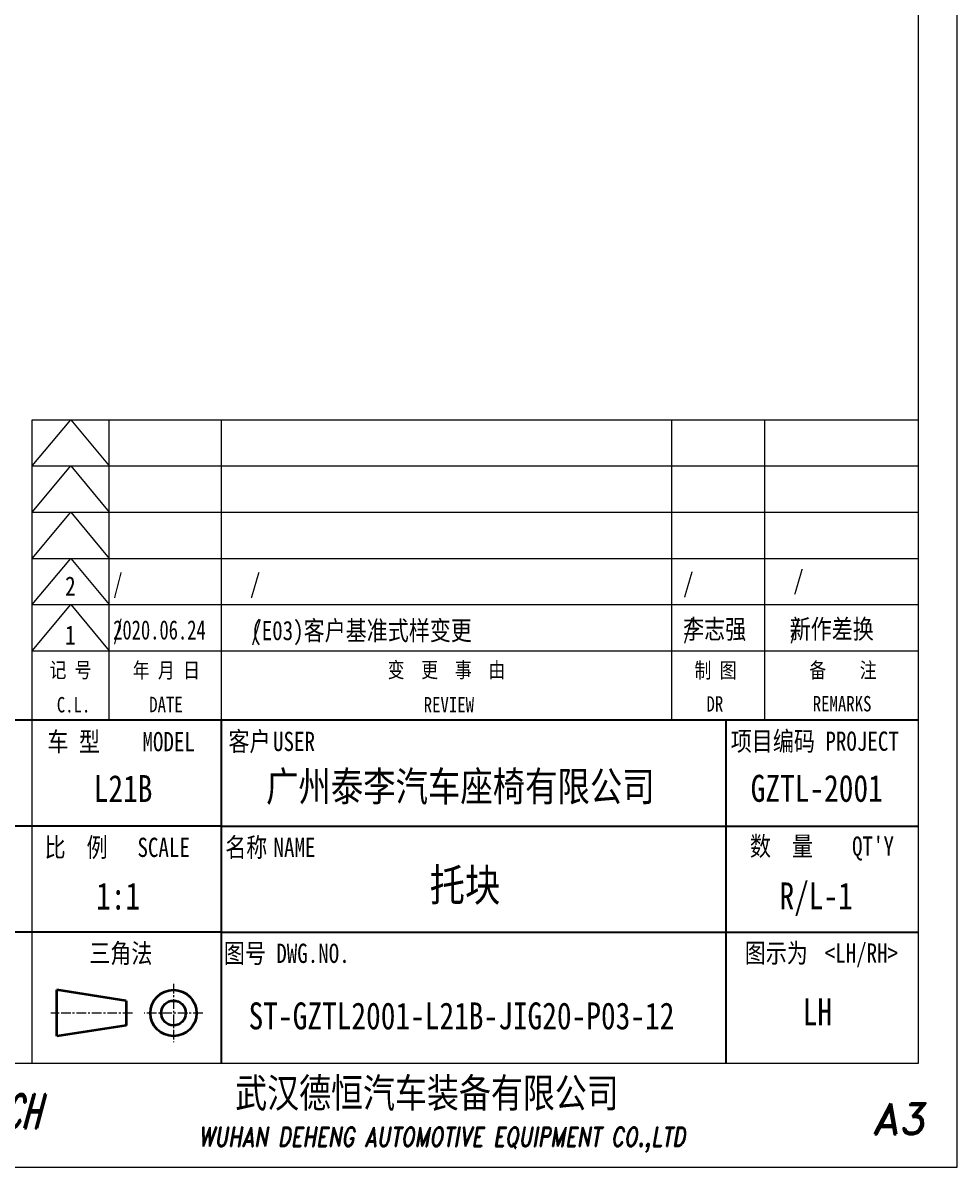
# Model space of a CAD drawing. Header units: millimetres. Extents: x -135448 to 104182, y -50696 to 70200.
# Drawn here: x -134899.3 to -134778.1, y 69196.5 to 69345 of the extents above; entities that cross this region are included whole.
import ezdxf
from ezdxf.enums import TextEntityAlignment as Align

# ---------------------------------------------------------------- set-up
doc = ezdxf.new("R2010")
doc.units = ezdxf.units.MM
doc.header["$LTSCALE"] = 0.5
doc.linetypes.add('AM_ISO08W050x2', pattern=[9, 6, -0.75, 1.5, -0.75])
doc.linetypes.add('CENTER', pattern=[2, 1.25, -0.25, 0.25, -0.25])
doc.layers.add('中心线', color=2, linetype='AM_ISO08W050x2', lineweight=18)
doc.layers.add('图框', color=7, linetype='Continuous', lineweight=18)
for name, color, linetype in [('图\\M+19E79\\M+195B6\\M+18E9A', 7, 'Continuous'), ('图号', 7, 'Continuous'), ('图名', 7, 'Continuous'), ('数量', 7, 'Continuous'), ('车型', 7, 'Continuous')]:
    doc.layers.add(name, color=color, linetype=linetype)
doc.layers.add('打印-禁用', color=7, linetype='Continuous', lineweight=15, plot=False)
doc.styles.add('国标', font='simfang.ttf', dxfattribs={"width": 0.8})
doc.styles.add('标题\\M+18E9A', font='romand.shx', dxfattribs={"oblique": 10, "bigfont": 'bigfont.shx'})

# ---------------------------------------------------------------- blocks, each defined once
blk = doc.blocks.new('GZDEH零件A3图框V01版')
at = {"layer": '中心线', "color": 1, "linetype": 'CENTER', "lineweight": 5, "ltscale": 2}
for p, q in [((3175.82, -1822.66), (3175.82, -1830.26)), ((3170.49, -1826.46), (3159.89, -1826.46)), ((3179.62, -1826.46), (3172.02, -1826.46))]:
    blk.add_line(p, q, dxfattribs=at)
at = {"layer": '图\\M+19E79\\M+195B6\\M+18E9A', "color": 7}
blk.add_line((3272.49, -1788.46), (3092.49, -1788.46), dxfattribs=at)
at = {"layer": '图\\M+19E79\\M+195B6\\M+18E9A', "color": 9}
for p, q in [((3272.49, -1788.46), (3092.49, -1788.46)), ((3181.99, -1788.46), (3181.99, -1832.96)), ((3247.49, -1788.46), (3247.49, -1832.96)), ((3181.99, -1802.21), (3092.49, -1802.21)), ((3181.99, -1802.21), (3272.49, -1802.21)), ((3181.99, -1815.96), (3092.49, -1815.96)), ((3181.99, -1815.96), (3272.49, -1815.96))]:
    blk.add_line(p, q, dxfattribs=at)
at = {"layer": '图框', "linetype": 'Continuous'}
for p, q in [((3272.49, -1832.96), (3272.49, -1554.46)), ((3157.49, -1749.46), (3272.49, -1749.46)), ((3157.49, -1832.96), (3157.49, -1749.46)), ((2882.49, -1832.96), (3272.49, -1832.96))]:
    blk.add_line(p, q, dxfattribs=at)
at = {"layer": '图框', "color": 9}
for p, q in [((3157.49, -1755.46), (3162.49, -1749.46)), ((3162.49, -1749.46), (3167.49, -1755.46)), ((3167.49, -1788.46), (3167.49, -1749.46)), ((3240.49, -1788.46), (3240.49, -1749.46)), ((3252.49, -1749.46), (3252.49, -1788.46)), ((3157.49, -1755.46), (3272.49, -1755.46)), ((3157.49, -1761.46), (3162.49, -1755.46)), ((3162.49, -1755.46), (3167.49, -1761.46)), ((3157.49, -1761.46), (3272.49, -1761.46)), ((3157.49, -1767.46), (3162.49, -1761.46)), ((3162.49, -1761.46), (3167.49, -1767.46)), ((3157.49, -1767.46), (3272.49, -1767.46)), ((3157.49, -1773.46), (3162.49, -1767.46)), ((3162.49, -1767.46), (3167.49, -1773.46)), ((3157.49, -1773.46), (3272.49, -1773.46)), ((3157.49, -1779.46), (3162.49, -1773.46)), ((3162.49, -1773.46), (3167.49, -1779.46)), ((3157.49, -1779.46), (3272.49, -1779.46))]:
    blk.add_line(p, q, dxfattribs=at)
at = {"layer": '图框', "color": 9, "linetype": 'Continuous'}
blk.add_line((3181.99, -1749.46), (3181.99, -1832.96), dxfattribs=at)
at = {"layer": '图框', "color": 2, "linetype": 'ByBlock', "lineweight": 35}
for p, q in [((3169.69, -1824.86), (3160.69, -1823.46)), ((3160.69, -1829.46), (3160.69, -1823.46)), ((3169.69, -1824.86), (3169.69, -1828.06)), ((3169.69, -1828.06), (3160.69, -1829.46))]:
    blk.add_line(p, q, dxfattribs=at)
for radius in [3, 1.6]:
    blk.add_circle((3175.82, -1826.46), radius, dxfattribs=at)
at = {"layer": '打印-禁用', "linetype": 'Continuous'}
for p, q in [((3277.49, -1846.46), (3277.49, -1549.46)), ((2857.49, -1846.46), (3277.49, -1846.46))]:
    blk.add_line(p, q, dxfattribs=at)
at = {"layer": '图\\M+19E79\\M+195B6\\M+18E9A', "color": 9, "style": '国标', "width": 0.8}
for s, p in [('车 型', (3162.87, -1791.2)), ('MODEL', (3175.2, -1791.24))]:
    blk.add_text(s, height=2.5, dxfattribs=at).set_placement(p, align=Align.MIDDLE)
for s, p in [('客户', (3185.68, -1792.46)), ('USER', (3191.46, -1792.46))]:
    blk.add_text(s, height=2.5, dxfattribs=at).set_placement(p, align=Align.CENTER)
for s, p in [('项目编码 PROJECT', (3248.13, -1792.43)), ('比  例\u3000', (3159.1, -1806.21)), ('SCALE', (3171.15, -1806.21)), ('名称\u3000', (3182.54, -1806.21)), ('NAME', (3188.8, -1806.21)), ('数  量', (3250.61, -1806.05)), ("QT'Y ", (3263.86, -1806.05)), ('三角法', (3164.9, -1819.96)), ('图号', (3182.36, -1819.96)), ('DWG.NO.', (3189.16, -1819.96)), ('图示为', (3249.94, -1819.93)), ('<LH/RH>', (3260.31, -1819.93))]:
    blk.add_text(s, height=2.5, dxfattribs=at).set_placement(p)
at = {"layer": '图\\M+19E79\\M+195B6\\M+18E9A', "color": 7, "lineweight": -3, "style": '国标', "width": 0.8}
blk.add_text('武汉德恒汽车装备有限公司', height=3.8, dxfattribs=at).set_placement((3183.83, -1838.73))
at = {"layer": '图\\M+19E79\\M+195B6\\M+18E9A', "color": 7, "style": '标题\\M+18E9A'}
for s, height, oblique, width, p in [('DEH-TECH', 4.4, 15, 0.6, (3149.16, -1839.21)), ('WUHAN DEHENG AUTOMOTIVE EQUIPMENT CO.,LTD ', 2.5, 10, 0.75, (3211.26, -1842.9))]:
    blk.add_text(s, height=height, dxfattribs=dict(at, oblique=oblique, width=width)).set_placement(p, align=Align.MIDDLE)
at = {"layer": '图\\M+19E79\\M+195B6\\M+18E9A', "color": 7, "style": '标题\\M+18E9A', "oblique": 10}
blk.add_text('A3', height=4, dxfattribs=at).set_placement((3269.91, -1840.2), align=Align.MIDDLE)
at = {"layer": '图框', "color": 9, "style": '国标', "width": 0.8}
for s, p in [('记 号', (3162.47, -1782.94)), ('年 月 日', (3174.9, -1782.98)), ('变  更  事  由', (3211.24, -1782.93)), ('C.L.', (3162.86, -1787.45)), ('DATE', (3174.85, -1787.42)), ('REVIEW', (3211.55, -1787.45))]:
    blk.add_text(s, height=2, dxfattribs=at).set_placement(p, align=Align.CENTER)
for s, p in [('制 图', (3246.15, -1781.95)), ('备    注', (3262.68, -1781.92)), ('DR', (3246.06, -1786.34)), ('REMARKS', (3262.57, -1786.32))]:
    blk.add_text(s, height=2, dxfattribs=at).set_placement(p, align=Align.MIDDLE)
blk = doc.blocks.new('DEH A3')
at = {"layer": '图框'}
blk.add_blockref('GZDEH零件A3图框V01版', (-2857.49, 1846.46), dxfattribs=at)

msp = doc.modelspace()

# ---------------------------------------------------------------- block references
at = {"layer": '图框'}
msp.add_blockref('DEH A3', (-135198.058, 69196.548), dxfattribs=at)

# ---------------------------------------------------------------- texts
at = {"layer": '图\\M+19E79\\M+195B6\\M+18E9A', "color": 3, "style": '国标'}
for s, height, width, p in [('/', 2.5, 0.8, (-134813.608, 69271.119)), ('/', 2.5, 0.8, (-134799.313, 69271.49)), ('2', 2.5, 0.8, (-134893.78, 69270.704)), ('/', 2.5, 0.705904, (-134887.548, 69271.02)), ('/', 2.5, 0.8, (-134869.813, 69271.02)), ('(E03)客户基准式样变更', 2.5, 0.8, (-134869.641, 69264.936)), ('李志强', 2.5, 0.8, (-134813.608, 69265.119)), ('/', 2.5, 0.8, (-134799.776, 69265.13)), ('新作差换', 2.5, 0.8, (-134799.776, 69265.13)), ('1', 2.5, 0.8, (-134893.791, 69264.344)), ('/', 2.5, 0.705904, (-134887.548, 69265.02)), ('2020.06.24', 2.5, 0.705904, (-134887.548, 69265.02)), ('/', 2.5, 0.8, (-134869.641, 69264.936)), ('/', 2.5, 0.8, (-134813.608, 69265.119)), ('广州泰李汽车座椅有限公司', 3.85, 0.8, (-134867.713, 69244.029)), ('GZTL-2001', 3.5, 0.8, (-134804.841, 69243.958)), ('1:1', 3.5, 0.8, (-134889.757, 69229.981))]:
    msp.add_text(s, height=height, dxfattribs=dict(at, width=width)).set_placement(p)
at = {"layer": '图\\M+19E79\\M+195B6\\M+18E9A', "color": 3, "style": '国标', "width": 0.8}
msp.add_text('LH', height=3.5, dxfattribs=at).set_placement((-134796.186, 69214.965), align=Align.CENTER)
at = {"layer": '图号', "color": 3, "style": '国标', "width": 0.8}
msp.add_text('ST-GZTL2001-L21B-JIG20-P03-12', height=3.5, dxfattribs=at).set_placement((-134869.978, 69214.422))
at = {"layer": '图名', "color": 3, "style": '国标', "width": 0.8}
msp.add_text('托块', height=4.2, dxfattribs=at).set_placement((-134841.906, 69231.062), align=Align.CENTER)
at = {"layer": '数量', "color": 3, "style": '国标', "width": 0.8}
msp.add_text('R/L-1', height=3.5, dxfattribs=at).set_placement((-134796.34, 69229.997), align=Align.CENTER)
at = {"layer": '车型', "color": 3, "style": '国标', "width": 0.8}
msp.add_text('L21B', height=3.5, dxfattribs=at).set_placement((-134886.263, 69243.929), align=Align.CENTER)

doc.saveas('drawing.dxf')
